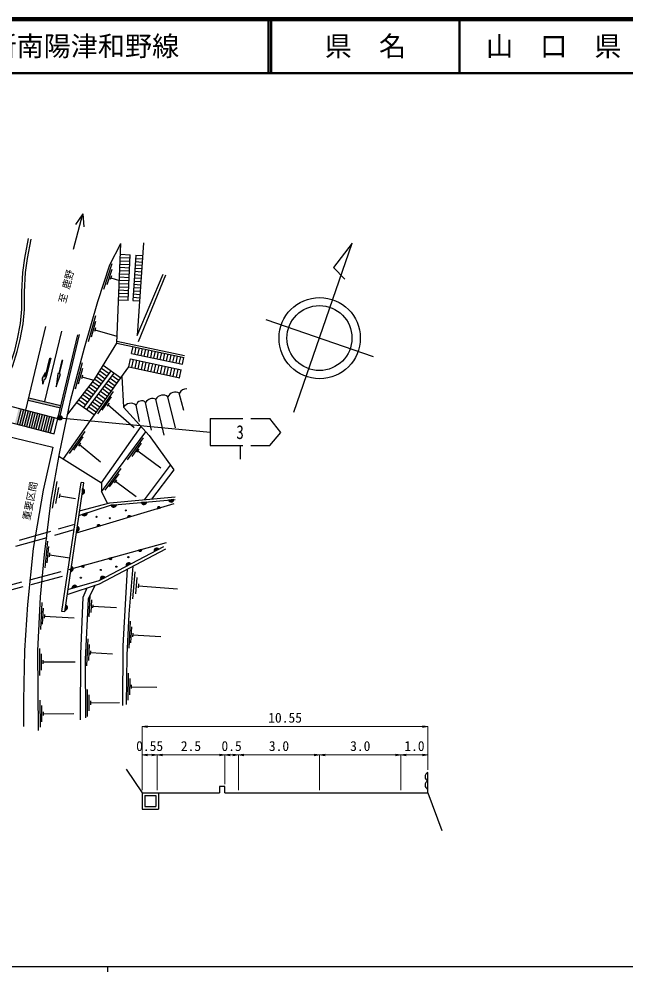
# Model space of a CAD drawing. Units: millimetres at full size, sheet at 1:1000, with parts at other scales. Extents: x 40000 to 680000, y 20000 to 380000.
# Drawn here: x 251692 to 363711, y 204000 to 380000 of the extents above; entities that cross this region are included whole.
import ezdxf
from ezdxf.enums import TextEntityAlignment as Align

# ---------------------------------------------------------------- set-up
doc = ezdxf.new("R2010")
doc.units = ezdxf.units.MM
doc.header["$LTSCALE"] = 1000
doc.linetypes.add('DASHED', pattern=[7.5, 6, -1.5])
for name, color, linetype, lineweight in [('M-BGD', 7, 'Continuous', 25), ('M-BMK-SRVR', 3, 'Continuous', 25), ('M-STR-HTXT', 7, 'Continuous', 13), ('M-STR-STRC', 7, 'Continuous', 25), ('M-TTL', 2, 'Continuous', 140), ('M-TTL-BAND', 7, 'Continuous', 25), ('M-TTL-LINE', 7, 'Continuous', 50)]:
    doc.layers.add(name, color=color, linetype=linetype, lineweight=lineweight)
doc.layers.add('M-BMK-HTXT', color=7, linetype='Continuous')
doc.layers.add('M-TTL-TXT', color=7, linetype='Continuous')
doc.styles.add('ＭＳ ゴシック', font='')
doc.styles.get('ＭＳ ゴシック').set_extended_font_data('MS Gothic')

# ---------------------------------------------------------------- blocks, each defined once
blk = doc.blocks.new('open_arrow')
at = {"color": 0, "linetype": 'Continuous', "lineweight": -2}
blk.add_lwpolyline([(7.5, 1.25), (0, 0), (7.5, -1.25)], dxfattribs=at)

msp = doc.modelspace()

# ---------------------------------------------------------------- hatches: boundary and pattern name
at = {"layer": 'M-BGD'}
for points in [[(263360, 293254, -0.82183), (263428, 292265)], [(275253, 290789, -0.82183), (274266, 290701)], [(280258, 291235, -0.82183), (279272, 291147)], [(264257, 288814, -0.82183), (263313, 288513)], [(269666, 290291, -0.82183), (268679, 290203)], [(277794, 289745), (277195, 289566, -0.84072)], [(272319, 288110), (271719, 287931, -0.84072)], [(262442, 286309, -0.82183), (262297, 285329)], [(266684, 286427), (266084, 286248, -0.84072)], [(273719, 281879), (274322, 282046, -0.84072)], [(276622, 281645, -0.82183), (277499, 282106)], [(268263, 280366), (268866, 280533, -0.84072)], [(261351, 278919, -0.82183), (261206, 277939)], [(263173, 278954), (263776, 279121, -0.84072)], [(271464, 278930, -0.82183), (272341, 279392)], [(266698, 276421, -0.82183), (267575, 276883)], [(261456, 274864, -0.82183), (262409, 275138)], [(260297, 271777, -0.82183), (260152, 270797)]]:
    msp.add_hatch(color=256, dxfattribs=at).paths.add_polyline_path(points)
at = {"layer": 'M-STR-STRC'}
for points in [[(256056, 312563), (256234, 313291), (256250, 313303), (256377, 313397), (256486, 313508), (256577, 313636), (256649, 313775), (256697, 313924), (257534, 317349), (257388, 317385), (256636, 314301), (256613, 314233), (256562, 314131), (256490, 314043), (256401, 313972), (256578, 314700), (256026, 313703)], [(258525, 312057), (259317, 314439), (259171, 314474), (259744, 316907), (259598, 316941), (259024, 314508), (258878, 314542)], [(253470, 310069), (253365, 309632), (259326, 308200), (259431, 308638)], [(252060, 307991), (251624, 308104), (250889, 305247), (251325, 305134)], [(252932, 307767), (252496, 307879), (251761, 305022), (252197, 304910)], [(253803, 307543), (253367, 307655), (252632, 304798), (253068, 304686)], [(254675, 307319), (254239, 307431), (253504, 304574), (253940, 304462)], [(255546, 307094), (255111, 307207), (254376, 304350), (254812, 304238)], [(256418, 306870), (255982, 306982), (255247, 304125), (255683, 304013)], [(257290, 306646), (256854, 306758), (256119, 303901), (256555, 303789)], [(258161, 306422), (257726, 306534), (256991, 303677), (257426, 303565)], [(258887, 306136, -0.41421), (259010, 306688, -0.41421), (259562, 306566, -1)]]:
    msp.add_hatch(color=256, dxfattribs=at).paths.add_polyline_path(points)

# ---------------------------------------------------------------- linework, layer by layer
at = {"layer": 'M-BGD'}
for p, q in [((261726, 337515), (263463, 343999)), ((263463, 343999), (262118, 342047)), ((263463, 343999), (263652, 341636)), ((272214, 336417), (270416, 336494)), ((271854, 328025), (272216, 336473)), ((273257, 336401), (272682, 328021)), ((273257, 336401), (274504, 336316)), ((268844, 334784), (267289, 330032)), ((272137, 334619), (270338, 334696)), ((272163, 335218), (270364, 335295)), ((272188, 335817), (270390, 335895)), ((273134, 334606), (274381, 334520)), ((273175, 335204), (274422, 335119)), ((273216, 335803), (274463, 335717)), ((268818, 333741), (267885, 330889)), ((272060, 332820), (270261, 332897)), ((272085, 333420), (270287, 333497)), ((272111, 334019), (270313, 334096)), ((273010, 332810), (274258, 332724)), ((273052, 333408), (274299, 333323)), ((273093, 334007), (274340, 333921)), ((273755, 320425), (278790, 332770)), ((268746, 332554), (268528, 331889)), ((268637, 332222), (270210, 331699)), ((271982, 331022), (270184, 331099)), ((272008, 331621), (270210, 331699)), ((272034, 332221), (270235, 332298)), ((272887, 331014), (274134, 330928)), ((272928, 331613), (274175, 331527)), ((272969, 332211), (274216, 332126)), ((271905, 329224), (270107, 329301)), ((271931, 329823), (270133, 329900)), ((271957, 330422), (270158, 330500)), ((272764, 329218), (274011, 329133)), ((272805, 329817), (274052, 329731)), ((272846, 330415), (274093, 330330)), ((271854, 328025), (270055, 328102)), ((271879, 328624), (270081, 328701)), ((272682, 328021), (273929, 327935)), ((272723, 328620), (273970, 328534)), ((265807, 325184), (264428, 320377)), ((265819, 324140), (264992, 321256)), ((265791, 322952), (265598, 322279)), ((265694, 322615), (269769, 321446)), ((259192, 306493), (262873, 321711)), ((269729, 320516), (282215, 317848)), ((269714, 320162), (282141, 317505)), ((272467, 318244), (272738, 319515)), ((273053, 318118), (273325, 319390)), ((273640, 317993), (273912, 319264)), ((274227, 317868), (274499, 319139)), ((274814, 317742), (275085, 319014)), ((275400, 317617), (275672, 318888)), ((275987, 317491), (276259, 318763)), ((276574, 317366), (276846, 318637)), ((271934, 315750), (272247, 317217)), ((272247, 317217), (281650, 315207)), ((272467, 318244), (281870, 316234)), ((272520, 315625), (272834, 317092)), ((273107, 315499), (273421, 316966)), ((273694, 315374), (274007, 316841)), ((277161, 317241), (277432, 318512)), ((277747, 317115), (278019, 318386)), ((278334, 316990), (278606, 318261)), ((278921, 316864), (279193, 318136)), ((279508, 316739), (279779, 318010)), ((280094, 316613), (280366, 317885)), ((280681, 316488), (280953, 317759)), ((281268, 316363), (281540, 317634)), ((281855, 316237), (282126, 317508)), ((263365, 316477), (262078, 311646)), ((263398, 315434), (262626, 312535)), ((266899, 315537), (268324, 314525)), ((267212, 316051), (270491, 313720)), ((270491, 313720), (271934, 315750)), ((271934, 315750), (281337, 313740)), ((274281, 315249), (274594, 316715)), ((274867, 315123), (275181, 316590)), ((275454, 314998), (275768, 316465)), ((276041, 314872), (276354, 316339)), ((276628, 314747), (276941, 316214)), ((277214, 314621), (277528, 316088)), ((277801, 314496), (278115, 315963)), ((278388, 314371), (278701, 315837)), ((278975, 314245), (279288, 315712)), ((279561, 314120), (279875, 315587)), ((280148, 313994), (280462, 315461)), ((280735, 313869), (281048, 315336)), ((281322, 313744), (281635, 315210)), ((263392, 314245), (263211, 313569)), ((263301, 313907), (265503, 313284)), ((263651, 308276), (268683, 315005)), ((264198, 307888), (269229, 314617)), ((265624, 306874), (270491, 313720)), ((265648, 313482), (266886, 312602)), ((265961, 313996), (267245, 313083)), ((266273, 314510), (267605, 313563)), ((266586, 315023), (267964, 314044)), ((268510, 313656), (269796, 312742)), ((268870, 314136), (270143, 313231)), ((264184, 311578), (265448, 310679)), ((264551, 312053), (265808, 311160)), ((264919, 312528), (266167, 311641)), ((265286, 313003), (266527, 312121)), ((267073, 311733), (268405, 310786)), ((267432, 312214), (268753, 311275)), ((267792, 312694), (269100, 311764)), ((268151, 313175), (269448, 312253)), ((263082, 310153), (264370, 309237)), ((263450, 310628), (264730, 309718)), ((263817, 311103), (265089, 310199)), ((265635, 309810), (267015, 308830)), ((265995, 310291), (267362, 309319)), ((269055, 311183), (266158, 307107)), ((266354, 310772), (267710, 309808)), ((266713, 311252), (268057, 310297)), ((268720, 310194), (266982, 307749)), ((278479, 303148), (276959, 309792)), ((280572, 304495), (279166, 310208)), ((282092, 307684), (281275, 310930)), ((262348, 309202), (265624, 306874)), ((262715, 309678), (264011, 308757)), ((264557, 308368), (265972, 307363)), ((264916, 308849), (266319, 307852)), ((265276, 309330), (266667, 308341)), ((268299, 309083), (267893, 308512)), ((268096, 308797), (272955, 304583)), ((273904, 305652), (273300, 308705)), ((276162, 304088), (275059, 309203)), ((259864, 298770), (265624, 306874)), ((266927, 294349), (274217, 304717)), ((263813, 303809), (260917, 299733)), ((263479, 302820), (261741, 300374)), ((266927, 292679), (275067, 303775)), ((263057, 301709), (262651, 301138)), ((262854, 301423), (266719, 298216)), ((274601, 302633), (271643, 298602)), ((274251, 301649), (272477, 299230)), ((273813, 300545), (273399, 299980)), ((273606, 300262), (277863, 297139)), ((274840, 291227), (279654, 297612)), ((270467, 296998), (267509, 292967)), ((270117, 296014), (268343, 293596)), ((280269, 296762), (276121, 291343)), ((258675, 294561), (257811, 289636)), ((259616, 270589), (263135, 294431)), ((260110, 270516), (263630, 294358)), ((263630, 294358), (263135, 294431)), ((269679, 294910), (269265, 294345)), ((269472, 294628), (273314, 291809)), ((258946, 293498), (258427, 290544)), ((259190, 292288), (259069, 291598)), ((263360, 293254), (263428, 292265)), ((259130, 291943), (262122, 291418)), ((262264, 285107), (280303, 290494)), ((275253, 290789), (274266, 290701)), ((280258, 291235), (279272, 291147)), ((264257, 288814), (263313, 288513)), ((269666, 290291), (268679, 290203)), ((277195, 289566), (277794, 289745)), ((271719, 287931), (272319, 288110)), ((262442, 286309), (262297, 285329)), ((266084, 286248), (266684, 286427)), ((256936, 283592), (256448, 278616)), ((257137, 282567), (256844, 279582)), ((261279, 278429), (278928, 283324)), ((274322, 282046), (273719, 281879)), ((276622, 281645), (277499, 282106)), ((257323, 281394), (257255, 280697)), ((257289, 281045), (261077, 280486)), ((268866, 280533), (268263, 280366)), ((261351, 278919), (261206, 277939)), ((263776, 279121), (263173, 278954)), ((271464, 278930), (272341, 279392)), ((266698, 276421), (267575, 276883)), ((273038, 277884), (272631, 272901)), ((273405, 276851), (273161, 273861)), ((261456, 274864), (262409, 275138)), ((273760, 275668), (273703, 274971)), ((273732, 275320), (280916, 274764)), ((264774, 273571), (264577, 269576)), ((255872, 272220), (255635, 267226)), ((256125, 271207), (255982, 268211)), ((260297, 271777), (260152, 270797)), ((265035, 272757), (264916, 270360)), ((265289, 271823), (265261, 271264)), ((265275, 271544), (269653, 271328)), ((256370, 270044), (256336, 269345)), ((256353, 269695), (261856, 269433)), ((260110, 270516), (259616, 270589)), ((272183, 268771), (271932, 263777)), ((272433, 267757), (272282, 264761)), ((272675, 266594), (272639, 265894)), ((272657, 266244), (277850, 265983)), ((264377, 265506), (264131, 260512)), ((264627, 264493), (264480, 261496)), ((255445, 263746), (255485, 258746)), ((255753, 262748), (255777, 259748)), ((264870, 263329), (264836, 262630)), ((264853, 262980), (268935, 262778)), ((256062, 261601), (256068, 260901)), ((256065, 261251), (262025, 261299)), ((271823, 259190), (271754, 254191)), ((272109, 258186), (272068, 255186)), ((272393, 257032), (272384, 256332)), ((264234, 256196), (264273, 251196)), ((272388, 256682), (277134, 256617)), ((255522, 254198), (255563, 249198)), ((264542, 255199), (264566, 252199)), ((264851, 254051), (264856, 253351)), ((264854, 253701), (270209, 253744)), ((255830, 253201), (255854, 250201)), ((256139, 252053), (256145, 251353)), ((256142, 251703), (261814, 251749)), ((327172, 237084), (327172, 240835)), ((289672, 238239), (288672, 238239)), ((288672, 238239), (288672, 237084)), ((289672, 237084), (289672, 238239)), ((274422, 237084), (274422, 234084)), ((274922, 236584), (274922, 234584)), ((274922, 236584), (276922, 236584)), ((276922, 236584), (276922, 234584)), ((277422, 237084), (277422, 234084)), ((274422, 234084), (277422, 234084)), ((274922, 234584), (276922, 234584))]:
    msp.add_line(p, q, dxfattribs=at)
at = {"layer": 'M-BGD', "linetype": 'DASHED'}
for p, q in [((236670, 278507), (261846, 285696)), ((237371, 279582), (261998, 286728)), ((239176, 272595), (261279, 278429)), ((239406, 271725), (260610, 277321))]:
    msp.add_line(p, q, dxfattribs=at)
at = {"layer": 'M-BGD'}
for points in [[(246086, 307957), (248500, 312678), (250046, 316176), (250883, 318758), (251408, 320950), (251972, 323780), (252187, 326394), (252196, 329610), (252412, 333205), (252749, 335856), (253461, 339450)], [(255267, 248618), (255148, 263303), (255622, 273261), (256394, 281133), (257621, 291159), (259134, 299774), (261205, 309532), (263797, 319263), (266261, 327858), (268460, 334575), (270504, 338560)], [(260676, 307040), (265617, 313432), (269714, 320162), (270504, 338560)], [(274665, 338662), (273492, 321567), (278318, 332895)], [(270668, 313970), (270984, 308303), (275696, 303077), (280269, 296762)], [(259047, 299282), (266927, 294349), (266927, 292679), (268008, 290530)], [(262740, 288331), (268592, 290195), (280505, 291257)], [(262865, 289174), (268464, 290651), (280532, 291741)], [(260585, 273731), (266562, 275704), (278782, 282164)], [(260721, 274653), (266480, 276306), (278391, 282576)], [(270869, 253235), (270892, 264259), (271731, 278437)], [(272672, 278934), (271948, 270064), (271568, 262515), (271443, 253411)], [(263028, 250536), (263095, 262704), (263518, 273194), (264250, 274940)], [(265721, 275426), (264443, 272944), (263890, 261719), (263976, 250918)], [(271488, 241431), (274422, 237084), (277172, 237084), (288672, 237084)], [(289672, 237084), (292172, 237084), (307172, 237084), (322172, 237084), (327172, 237084), (329741, 230130)]]:
    msp.add_lwpolyline(points, dxfattribs=at)
for centre in [(271389, 289247), (265973, 288061), (268449, 287802), (271863, 280617), (266773, 278240), (269644, 278849), (263090, 276819)]:
    msp.add_circle(centre, 100, dxfattribs=at)
for centre, radius, start, end in [((282533, 310262), 1424, 83.97552, 152.04204), ((276370, 308331), 1575, 68.05414, 146.36139), ((278229, 309115), 1439, 49.40936, 151.96508), ((280566, 309560), 1542, 62.61061, 155.15193), ((272328, 307435), 1600, 52.55602, 147.12279), ((274331, 308419), 1070, 47.14499, 164.50102), ((263296, 292753), 505, 285.08195, 82.74015), ((274751, 290843), 505, 196.26626, 353.92445), ((279756, 291289), 505, 196.26626, 353.92445), ((263755, 288757), 505, 208.8422, 6.50039), ((269164, 290344), 505, 196.26626, 353.92445), ((277510, 289603), 318, 26.51902, 186.73675), ((272035, 287968), 318, 26.51902, 186.73675), ((262273, 285833), 505, 272.7734, 70.43159), ((266399, 286285), 318, 26.51902, 186.73675), ((274006, 282015), 318, 205.39168, 5.60941), ((277106, 281789), 505, 38.93053, 196.58872), ((268550, 280502), 318, 205.39168, 5.60941), ((261182, 278443), 505, 272.7734, 70.43159), ((263460, 279090), 318, 205.39168, 5.60941), ((271948, 279074), 505, 38.93053, 196.58872), ((267182, 276566), 505, 38.93053, 196.58872), ((261960, 274907), 505, 27.19216, 184.85035), ((260127, 271301), 505, 272.7734, 70.43159), ((327453, 240063), 822, 109.99845, 250.00155), ((327453, 238518), 822, 109.99845, 250.00155)]:
    msp.add_arc(centre, radius, start, end, dxfattribs=at)
at = {"layer": 'M-BMK-SRVR'}
for p, q in [((302403, 307377), (313188, 338596)), ((313188, 338596), (309727, 334109)), ((309727, 334109), (311822, 331960)), ((297213, 324511), (317062, 317654))]:
    msp.add_line(p, q, dxfattribs=at)
for centre, radius in [((307177, 321069), 7500), ((307138, 321082), 6000)]:
    msp.add_circle(centre, radius, dxfattribs=at)
at = {"layer": 'M-STR-HTXT'}
for p, q in [((274422, 241335), (274422, 249306)), ((327172, 249305), (274422, 249305)), ((327172, 241335), (327172, 249306)), ((274422, 237584), (274422, 244072)), ((274422, 244071), (277172, 244071)), ((277172, 237584), (277172, 244073)), ((277172, 244072), (289672, 244072)), ((289672, 238673), (289672, 244073)), ((289672, 244072), (292172, 244072)), ((292172, 237584), (292172, 244073)), ((292172, 244072), (307172, 244072)), ((307172, 237584), (307172, 244073)), ((307172, 244072), (322172, 244072)), ((322172, 241335), (322172, 244074)), ((322172, 237584), (322172, 244073)), ((327172, 244073), (322172, 244073))]:
    msp.add_line(p, q, dxfattribs=at)
at = {"layer": 'M-STR-STRC'}
for p, q in [((252918, 307771), (256633, 323241)), ((256451, 309354), (259578, 322379)), ((258167, 303374), (262565, 321688)), ((256636, 314301), (257388, 317385)), ((257534, 317349), (256697, 313924)), ((257388, 317385), (257534, 317349)), ((259598, 316941), (259024, 314508)), ((259171, 314474), (259744, 316907)), ((259744, 316907), (259598, 316941)), ((256026, 313703), (256578, 314700)), ((256056, 312563), (256026, 313703)), ((256234, 313291), (256056, 312563)), ((256250, 313303), (256234, 313291)), ((256377, 313397), (256250, 313303)), ((256486, 313508), (256377, 313397)), ((256578, 314700), (256401, 313972)), ((256401, 313972), (256490, 314043)), ((256577, 313636), (256486, 313508)), ((256490, 314043), (256562, 314131)), ((256562, 314131), (256613, 314233)), ((256649, 313775), (256577, 313636)), ((256613, 314233), (256636, 314301)), ((256697, 313924), (256649, 313775)), ((258878, 314542), (258525, 312057)), ((258525, 312057), (259317, 314439)), ((259024, 314508), (258878, 314542)), ((259316, 314439), (259171, 314474)), ((253470, 310069), (259431, 308638)), ((247292, 309218), (258856, 306243)), ((253365, 309632), (259326, 308200)), ((245879, 306535), (258167, 303374)), ((252060, 307991), (251325, 305134)), ((252496, 307879), (251761, 305022)), ((252932, 307767), (252197, 304910)), ((253367, 307655), (252632, 304798)), ((253803, 307543), (253068, 304686)), ((254239, 307431), (253504, 304574)), ((254675, 307319), (253940, 304462)), ((255111, 307207), (254376, 304350)), ((255546, 307094), (254812, 304238)), ((255982, 306982), (255247, 304125)), ((256418, 306870), (255683, 304013)), ((256854, 306758), (256119, 303901)), ((257290, 306646), (256555, 303789)), ((257726, 306534), (256991, 303677)), ((258161, 306422), (257426, 303565)), ((259225, 306351), (286988, 303710)), ((244310, 304248), (257911, 300902))]:
    msp.add_line(p, q, dxfattribs=at)
at = {"layer": 'M-STR-STRC', "linetype": 'DASHED'}
for p, q in [((286988, 306210), (297988, 306210)), ((286988, 306210), (286988, 301210)), ((299996, 303660), (297988, 306210)), ((297988, 301210), (299996, 303660)), ((286988, 301210), (297988, 301210)), ((292488, 301210), (292488, 298710))]:
    msp.add_line(p, q, dxfattribs=at)
at = {"layer": 'M-STR-STRC'}
for points in [[(246531, 307729), (248952, 312463), (250513, 315997), (251364, 318623), (251897, 320843), (252468, 323710), (252687, 326373), (252696, 329594), (252910, 333158), (253243, 335776), (253951, 339352)], [(257911, 300902), (256121, 292972), (254325, 282185), (253278, 271853), (252712, 263352), (252498, 254114), (252521, 249350)]]:
    msp.add_lwpolyline(points, dxfattribs=at)
msp.add_circle((259225, 306351), 400, dxfattribs=at)
at = {"layer": 'M-TTL'}
msp.add_line((680000, 380000), (40000, 380000), dxfattribs=at)
at = {"layer": 'M-TTL-BAND'}
for p, q in [((40000, 205000), (579000, 205000)), ((268000, 205000), (268000, 204000))]:
    msp.add_line(p, q, dxfattribs=at)
at = {"layer": 'M-TTL-LINE'}
for p, q in [((297750, 380000), (297750, 370000)), ((298250, 380000), (298250, 370000)), ((333000, 380000), (333000, 370000)), ((40000, 370000), (680000, 370000))]:
    msp.add_line(p, q, dxfattribs=at)

# ---------------------------------------------------------------- block references
at = {"layer": 'M-STR-HTXT', "xscale": 133, "yscale": 133}
for p in [(274422, 249305), (274422, 244071), (277172, 244072), (289672, 244072), (292172, 244072), (307172, 244072), (322172, 244073)]:
    msp.add_blockref('open_arrow', p, dxfattribs=at)
at = {"layer": 'M-STR-HTXT', "xscale": 133, "yscale": 133, "rotation": 180}
for p in [(327172, 249305), (277172, 244071), (289672, 244072), (292172, 244072), (307172, 244072), (322172, 244072), (327172, 244073)]:
    msp.add_blockref('open_arrow', p, dxfattribs=at)

# ---------------------------------------------------------------- texts
at = {"layer": 'M-BMK-HTXT', "style": 'ＭＳ ゴシック'}
for s, rotation, p in [('至 鹿野', 75.301, (260642, 327296)), ('重要区間', 78.764, (254052, 287249))]:
    msp.add_text(s, height=1320, rotation=rotation, dxfattribs=at).set_placement(p, align=Align.BOTTOM_LEFT)
at = {"layer": 'M-STR-HTXT', "style": 'ＭＳ ゴシック'}
for s, p in [('10.55', (300797, 249493)), ('0.55', (275797, 244259)), ('2.5', (283422, 244260)), ('0.5', (290922, 244260)), ('3.0', (299672, 244260)), ('3.0', (314672, 244260)), ('1.0', (324672, 244260))]:
    msp.add_text(s, height=1833, dxfattribs=at).set_placement(p, align=Align.BOTTOM_CENTER)
at = {"layer": 'M-STR-STRC', "style": 'ＭＳ ゴシック', "width": 0.8}
msp.add_text('3', height=2566, dxfattribs=at).set_placement((292488, 303710), align=Align.MIDDLE_CENTER)
at = {"layer": 'M-TTL-TXT', "style": 'ＭＳ ゴシック'}
msp.add_text('主要地方道\u3000新南陽津和野線', height=3666, dxfattribs=at).set_placement((216234, 375000), align=Align.MIDDLE_LEFT)
for s, p in [('県\u3000名', (315625, 375000)), ('山\u3000口\u3000県', (350375, 375000))]:
    msp.add_text(s, height=3666, dxfattribs=at).set_placement(p, align=Align.MIDDLE_CENTER)

doc.saveas('drawing.dxf')
